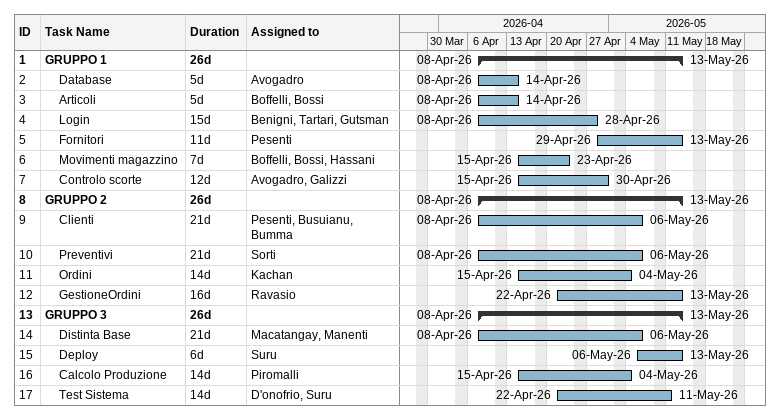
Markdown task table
| ID | Level | Task | Duration | Start | Finish | Resources |
|---|---|---|---|---|---|---|
| 1 | 1 | **GRUPPO 1** | 26d | 2026-04-08 | 2026-05-13 |  |
| 2 | 2 | Database | 5d | 2026-04-08 | 2026-04-14 | Avogadro |
| 3 | 2 | Articoli | 5d | 2026-04-08 | 2026-04-14 | Boffelli, Bossi |
| 4 | 2 | Login | 15d | 2026-04-08 | 2026-04-28 | Benigni, Tartari, Gutsman |
| 5 | 2 | Fornitori | 11d | 2026-04-29 | 2026-05-13 | Pesenti |
| 6 | 2 | Movimenti magazzino | 7d | 2026-04-15 | 2026-04-23 | Boffelli, Bossi, Hassani |
| 7 | 2 | Controlo scorte | 12d | 2026-04-15 | 2026-04-30 | Avogadro, Galizzi |
| 8 | 1 | **GRUPPO 2** | 26d | 2026-04-08 | 2026-05-13 |  |
| 9 | 2 | Clienti | 21d | 2026-04-08 | 2026-05-06 | Pesenti, Busuianu, Bumma |
| 10 | 2 | Preventivi | 21d | 2026-04-08 | 2026-05-06 | Sorti |
| 11 | 2 | Ordini | 14d | 2026-04-15 | 2026-05-04 | Kachan |
| 12 | 2 | GestioneOrdini | 16d | 2026-04-22 | 2026-05-13 | Ravasio |
| 13 | 1 | **GRUPPO 3** | 26d | 2026-04-08 | 2026-05-13 |  |
| 14 | 2 | Distinta Base | 21d | 2026-04-08 | 2026-05-06 | Macatangay, Manenti |
| 15 | 2 | Deploy | 6d | 2026-05-06 | 2026-05-13 | Suru |
| 16 | 2 | Calcolo Produzione | 14d | 2026-04-15 | 2026-05-04 | Piromalli |
| 17 | 2 | Test Sistema | 14d | 2026-04-22 | 2026-05-11 | D'onofrio, Suru |
